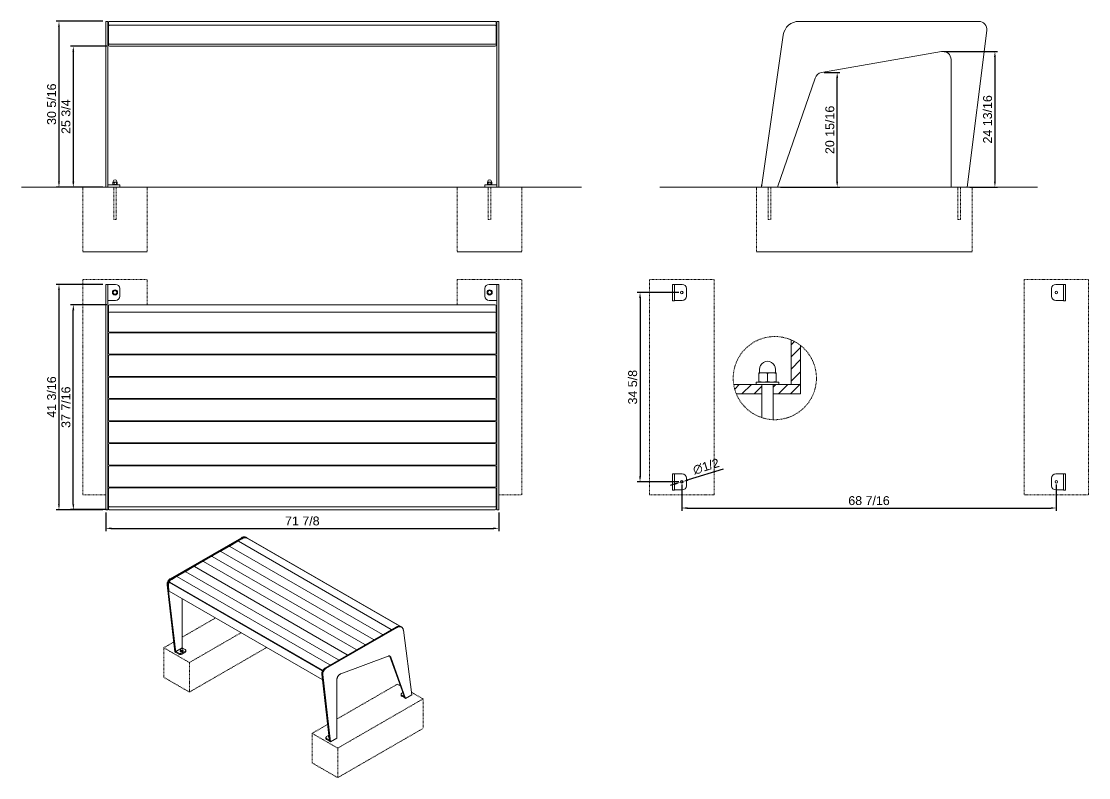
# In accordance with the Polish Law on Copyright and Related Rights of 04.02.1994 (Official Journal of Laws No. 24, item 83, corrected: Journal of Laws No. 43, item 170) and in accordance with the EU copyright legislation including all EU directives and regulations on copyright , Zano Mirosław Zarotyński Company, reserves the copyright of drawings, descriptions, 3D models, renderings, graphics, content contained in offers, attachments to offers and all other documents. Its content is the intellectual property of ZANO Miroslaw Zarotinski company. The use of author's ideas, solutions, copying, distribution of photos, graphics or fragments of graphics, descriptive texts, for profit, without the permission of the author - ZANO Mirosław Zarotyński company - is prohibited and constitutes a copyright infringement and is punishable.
# Model space of a CAD drawing. Header units: inches. Extents: x -12 to 183, y -6 to 132.
import ezdxf

# ---------------------------------------------------------------- set-up
doc = ezdxf.new("R2010")
doc.units = ezdxf.units.IN
doc.linetypes.add('HIDDEN', pattern=[1.905, 1.27, -0.635])
for name, color, linetype, lineweight in [('ZANO_O', 10, 'Continuous', 0), ('ZANO_R', 7, 'Continuous', 0), ('ZANO_R_przerywana', 250, 'HIDDEN', 0), ('ZANO_W', 1, 'Continuous', 0)]:
    doc.layers.add(name, color=color, linetype=linetype, lineweight=lineweight)
doc.styles.get("Standard").update_dxf_attribs({"font": 'arial.ttf'})
doc.dimstyles.new('amerykanie', dxfattribs={"dimtxt": 50, "dimasz": 50, "dimexe": 0.5, "dimexo": 0.5, "dimgap": 1, "dimtad": 1, "dimdec": 0, "dimzin": 0, "dimlunit": 5, "dimtxsty": 'Standard', "dimcen": 0.09, "dimclrd": 1, "dimclre": 1, "dimclrt": 1, "dimazin": 0, "dimtfac": 1, "dimtdec": 0, "dimtmove": 0, "dimatfit": 3, "dimfxl": 1, "dimtzin": 0, "dimarcsym": 1})

# ---------------------------------------------------------------- blocks, each defined once
blk = doc.blocks.new('*D354')
at = {"layer": 'ZANO_W', "color": 1, "lineweight": -2}
for p, q in [((3.95, 127.43), (-2.66, 127.43)), ((-2.16, 126.43), (-2.16, 102.67)), ((3.26, 101.67), (-2.66, 101.67))]:
    blk.add_line(p, q, dxfattribs=at)
at = {"layer": 'ZANO_W', "color": 1}
for points in [[(-1.99, 126.43), (-2.33, 126.43), (-2.16, 127.43)], [(-2.33, 102.67), (-1.99, 102.67), (-2.16, 101.67)]]:
    blk.add_solid(points, dxfattribs=at)
at = {"layer": 'ZANO_W', "color": 1, "insert": (-3.5, 114.55), "char_height": 1.625, "attachment_point": 5, "rotation": 90}
blk.add_mtext('25 3/4', dxfattribs=at)
blk = doc.blocks.new('*D355')
at = {"layer": 'ZANO_W', "color": 1, "lineweight": -2}
for p, q in [((3.26, 131.99), (-5.28, 131.99)), ((-4.78, 130.99), (-4.78, 102.67)), ((3.26, 101.67), (-5.28, 101.67))]:
    blk.add_line(p, q, dxfattribs=at)
at = {"layer": 'ZANO_W', "color": 1}
for points in [[(-4.62, 130.99), (-4.95, 130.99), (-4.78, 131.99)], [(-4.95, 102.67), (-4.62, 102.67), (-4.78, 101.67)]]:
    blk.add_solid(points, dxfattribs=at)
at = {"layer": 'ZANO_W', "color": 1, "insert": (-6.12, 116.83), "char_height": 1.625, "attachment_point": 5, "rotation": 90}
blk.add_mtext('30 5/16', dxfattribs=at)
blk = doc.blocks.new('*D356')
at = {"layer": 'ZANO_W', "color": 1, "lineweight": -2}
for p, q in [((157, 126.47), (166.77, 126.47)), ((166.27, 125.47), (166.27, 102.67)), ((161.71, 101.67), (166.77, 101.67))]:
    blk.add_line(p, q, dxfattribs=at)
at = {"layer": 'ZANO_W', "color": 1}
for points in [[(166.44, 125.47), (166.1, 125.47), (166.27, 126.47)], [(166.1, 102.67), (166.44, 102.67), (166.27, 101.67)]]:
    blk.add_solid(points, dxfattribs=at)
at = {"layer": 'ZANO_W', "color": 1, "insert": (164.93, 114.07), "char_height": 1.625, "attachment_point": 5, "rotation": 90}
blk.add_mtext('24 13/16', dxfattribs=at)
blk = doc.blocks.new('*D357')
at = {"layer": 'ZANO_W', "color": 1, "lineweight": -2}
for p, q in [((3.26, 83.89), (-5.28, 83.89)), ((-4.78, 82.89), (-4.78, 43.68)), ((3.26, 42.68), (-5.28, 42.68))]:
    blk.add_line(p, q, dxfattribs=at)
at = {"layer": 'ZANO_W', "color": 1}
for points in [[(-4.62, 82.89), (-4.95, 82.89), (-4.78, 83.89)], [(-4.95, 43.68), (-4.62, 43.68), (-4.78, 42.68)]]:
    blk.add_solid(points, dxfattribs=at)
at = {"layer": 'ZANO_W', "color": 1, "insert": (-6.12, 63.29), "char_height": 1.625, "attachment_point": 5, "rotation": 90}
blk.add_mtext('41 3/16', dxfattribs=at)
blk = doc.blocks.new('*D358')
at = {"layer": 'ZANO_W', "color": 1, "lineweight": -2}
for p, q in [((3.76, 42.18), (3.76, 38.78)), ((75.61, 42.18), (75.61, 38.78)), ((4.76, 39.28), (74.61, 39.28))]:
    blk.add_line(p, q, dxfattribs=at)
at = {"layer": 'ZANO_W', "color": 1}
for points in [[(4.76, 39.44), (4.76, 39.11), (3.76, 39.28)], [(74.61, 39.11), (74.61, 39.44), (75.61, 39.28)]]:
    blk.add_solid(points, dxfattribs=at)
at = {"layer": 'ZANO_W', "color": 1, "insert": (39.69, 40.62), "char_height": 1.625, "attachment_point": 5}
blk.add_mtext('71 7/8', dxfattribs=at)
blk = doc.blocks.new('*D359')
at = {"layer": 'ZANO_W', "color": 1, "lineweight": -2}
for p, q in [((108.53, 82.42), (100.91, 82.42)), ((101.41, 81.42), (101.41, 48.77)), ((108.53, 47.77), (100.91, 47.77))]:
    blk.add_line(p, q, dxfattribs=at)
at = {"layer": 'ZANO_W', "color": 1}
for points in [[(101.58, 81.42), (101.25, 81.42), (101.41, 82.42)], [(101.25, 48.77), (101.58, 48.77), (101.41, 47.77)]]:
    blk.add_solid(points, dxfattribs=at)
at = {"layer": 'ZANO_W', "color": 1, "insert": (100.07, 65.09), "char_height": 1.625, "attachment_point": 5, "rotation": 90}
blk.add_mtext('34 5/8', dxfattribs=at)
blk = doc.blocks.new('*D360')
at = {"layer": 'ZANO_W', "color": 1, "lineweight": -2}
for p, q in [((109.03, 47.27), (109.03, 42.5)), ((177.49, 47.27), (177.49, 42.5)), ((110.03, 43), (176.49, 43))]:
    blk.add_line(p, q, dxfattribs=at)
at = {"layer": 'ZANO_W', "color": 1}
for points in [[(110.03, 43.16), (110.03, 42.83), (109.03, 43)], [(176.49, 42.83), (176.49, 43.16), (177.49, 43)]]:
    blk.add_solid(points, dxfattribs=at)
at = {"layer": 'ZANO_W', "color": 1, "insert": (143.26, 44.34), "char_height": 1.625, "attachment_point": 5}
blk.add_mtext('68 7/16', dxfattribs=at)
blk = doc.blocks.new('*D361')
at = {"layer": 'ZANO_W', "color": 1, "lineweight": -2}
for p, q in [((116.62, 50.11), (110.21, 48.14)), ((107.85, 47.41), (106.89, 47.11)), ((108.8, 47.7), (109.26, 47.84))]:
    blk.add_line(p, q, dxfattribs=at)
at = {"layer": 'ZANO_W', "color": 1}
for points in [[(107.9, 47.25), (107.8, 47.57), (108.8, 47.7)], [(110.16, 48.29), (110.26, 47.98), (109.26, 47.84)]]:
    blk.add_solid(points, dxfattribs=at)
at = {"layer": 'ZANO_W', "color": 1, "insert": (113.49, 50.58), "char_height": 1.625, "attachment_point": 5, "rotation": 17.1097}
blk.add_mtext('∅1/2', dxfattribs=at)
blk = doc.blocks.new('*D362')
at = {"layer": 'ZANO_W', "color": 1, "lineweight": -2}
for p, q in [((3.95, 80.16), (-2.66, 80.16)), ((-2.16, 43.7), (-2.16, 79.16)), ((3.91, 42.7), (-2.66, 42.7))]:
    blk.add_line(p, q, dxfattribs=at)
at = {"layer": 'ZANO_W', "color": 1}
for points in [[(-1.99, 79.16), (-2.33, 79.16), (-2.16, 80.16)], [(-2.33, 43.7), (-1.99, 43.7), (-2.16, 42.7)]]:
    blk.add_solid(points, dxfattribs=at)
at = {"layer": 'ZANO_W', "color": 1, "insert": (-3.5, 61.43), "char_height": 1.625, "attachment_point": 5, "rotation": 90}
blk.add_mtext('37 7/16', dxfattribs=at)
blk = doc.blocks.new('*D363')
at = {"layer": 'ZANO_O', "color": 1, "lineweight": -2}
for p, q in [((135.06, 122.61), (137.94, 122.61)), ((137.44, 102.67), (137.44, 121.61)), ((127.06, 101.67), (137.94, 101.67))]:
    blk.add_line(p, q, dxfattribs=at)
at = {"layer": 'ZANO_O', "color": 1}
for points in [[(137.61, 121.61), (137.27, 121.61), (137.44, 122.61)], [(137.27, 102.67), (137.61, 102.67), (137.44, 101.67)]]:
    blk.add_solid(points, dxfattribs=at)
at = {"layer": 'ZANO_O', "color": 1, "insert": (136.1, 112.14), "char_height": 1.625, "attachment_point": 5, "rotation": 90}
blk.add_mtext('20 15/16', dxfattribs=at)

msp = doc.modelspace()

# ---------------------------------------------------------------- linework, layer by layer
at = {"layer": 'ZANO_R'}
for p, q in [((3.76433, 131.98569), (4.15803, 131.98569)), ((3.76433, 130.30287), (3.76433, 131.98569)), ((4.15803, 130.30287), (4.15803, 131.98569)), ((4.25645, 131.57191), (4.25645, 131.82821)), ((4.25645, 131.13606), (4.25645, 131.57191)), ((4.25645, 130.18255), (4.25645, 131.13606)), ((4.41394, 131.98569), (74.96511, 131.98569)), ((74.96511, 131.29354), (4.41394, 131.29354)), ((75.12259, 131.82821), (75.12259, 131.57191)), ((75.12259, 131.57191), (75.12259, 131.13606)), ((75.12259, 131.13606), (75.12259, 130.18255)), ((75.22102, 130.30287), (75.22102, 131.98569)), ((75.22102, 131.98569), (75.61472, 131.98569)), ((75.61472, 130.30287), (75.61472, 131.98569)), ((163.32553, 131.98569), (130.50058, 131.98569)), ((3.76433, 101.67073), (3.76433, 130.30287)), ((4.15803, 101.67073), (4.15803, 130.30287)), ((4.25645, 127.99507), (4.25645, 130.18255)), ((75.12259, 130.18255), (75.12259, 127.99507)), ((75.22102, 101.67073), (75.22102, 130.30287)), ((75.61472, 101.67073), (75.61472, 130.30287)), ((127.5775, 129.4505), (123.60916, 101.67073)), ((161.20758, 101.67073), (164.80989, 130.30287)), ((4.25645, 127.63136), (4.25645, 127.99507)), ((4.41394, 127.83759), (74.96511, 127.83759)), ((4.4533, 127.43451), (74.92574, 127.43451)), ((75.12259, 127.99507), (75.12259, 127.63136)), ((134.55998, 122.60544), (156.49897, 126.47388)), ((158.25482, 125.00054), (158.25482, 101.67073)), ((126.56191, 101.67073), (133.40465, 121.61756)), ((-11.65959, 101.67073), (90.73438, 101.67073)), ((-0.44827, 101.67073), (11.36275, 101.67073)), ((11.36275, 101.67073), (-0.44827, 101.67073)), ((4.15803, 102.06443), (5.53598, 102.06443)), ((4.9848, 102.16286), (4.9848, 102.06443)), ((5.92968, 102.16286), (4.9848, 102.16286)), ((5.05165, 102.52491), (5.05165, 102.1945)), ((5.10291, 102.55656), (5.07386, 102.53978)), ((5.07386, 102.17963), (5.10291, 102.16286)), ((5.17633, 102.55656), (5.10291, 102.55656)), ((5.1226, 102.69435), (5.1226, 102.5664)), ((5.17633, 102.55656), (5.50381, 102.55656)), ((5.22149, 101.67073), (5.693, 101.67073)), ((5.22149, 101.67073), (5.693, 101.67073)), ((5.30101, 102.52491), (5.30101, 102.1945)), ((5.50381, 102.55656), (5.78472, 102.55656)), ((5.53598, 102.06443), (6.32338, 102.06443)), ((5.70661, 102.52491), (5.70661, 102.1945)), ((5.78472, 102.55656), (5.81157, 102.55656)), ((5.79189, 102.5664), (5.79189, 102.69435)), ((5.84062, 102.53978), (5.81157, 102.55656)), ((5.81157, 102.16286), (5.84062, 102.17963)), ((5.86284, 102.52491), (5.86284, 102.1945)), ((5.92968, 102.06443), (5.92968, 102.16286)), ((6.32338, 102.06443), (6.32338, 101.67073)), ((68.0163, 101.67073), (79.82732, 101.67073)), ((79.82732, 101.67073), (68.0163, 101.67073)), ((73.05567, 102.06443), (73.05567, 101.67073)), ((73.05567, 102.06443), (73.84307, 102.06443)), ((73.44937, 102.16286), (73.44937, 102.06443)), ((74.39425, 102.16286), (73.44937, 102.16286)), ((73.51621, 102.52491), (73.51621, 102.1945)), ((73.56748, 102.55656), (73.53842, 102.53978)), ((73.53842, 102.17963), (73.56748, 102.16286)), ((73.64089, 102.55656), (73.56748, 102.55656)), ((73.58716, 102.69435), (73.58716, 102.5664)), ((73.64089, 102.55656), (73.96837, 102.55656)), ((73.68605, 101.67073), (74.15756, 101.67073)), ((73.68605, 101.67073), (74.15756, 101.67073)), ((73.76557, 102.52491), (73.76557, 102.1945)), ((73.84307, 102.06443), (75.22102, 102.06443)), ((73.96837, 102.55656), (74.24929, 102.55656)), ((74.17117, 102.52491), (74.17117, 102.1945)), ((74.24929, 102.55656), (74.27614, 102.55656)), ((74.25645, 102.5664), (74.25645, 102.69435)), ((74.30519, 102.53978), (74.27614, 102.55656)), ((74.27614, 102.16286), (74.30519, 102.17963)), ((74.32741, 102.52491), (74.32741, 102.1945)), ((74.39425, 102.06443), (74.39425, 102.16286)), ((105.04546, 101.67073), (174.04722, 101.67073)), ((122.72333, 101.67073), (162.09341, 101.67073)), ((162.09341, 101.67073), (122.72333, 101.67073)), ((123.60916, 102.06443), (123.60916, 101.67073)), ((123.60916, 102.06443), (123.6654, 102.06443)), ((125.32175, 101.67073), (124.85118, 101.67073)), ((159.96742, 101.67073), (159.49684, 101.67073)), ((3.76433, 83.8939), (4.15803, 83.8939)), ((3.76433, 79.92555), (3.76433, 83.8939)), ((4.15803, 83.8939), (4.15803, 83.83766)), ((5.53598, 83.8939), (4.15803, 83.8939)), ((75.22102, 83.8939), (73.84307, 83.8939)), ((75.22102, 83.83766), (75.22102, 83.8939)), ((75.22102, 83.8939), (75.61472, 83.8939)), ((75.61472, 79.92555), (75.61472, 83.8939)), ((107.33731, 83.8939), (107.73101, 83.8939)), ((107.33731, 83.86578), (107.33731, 83.8939)), ((107.73101, 80.94114), (107.73101, 83.8939)), ((107.73101, 83.8939), (109.10896, 83.8939)), ((177.41605, 83.8939), (178.794, 83.8939)), ((178.794, 83.8939), (178.794, 80.94114)), ((178.794, 83.8939), (179.1877, 83.8939)), ((179.1877, 83.86578), (179.1877, 83.8939)), ((4.15803, 79.92555), (4.15803, 83.83766)), ((6.32338, 81.72854), (6.32338, 83.1065)), ((73.05567, 83.1065), (73.05567, 81.72854)), ((75.22102, 79.92555), (75.22102, 83.83766)), ((107.33731, 83.86578), (107.33731, 80.87361)), ((107.33731, 83.86578), (107.73101, 83.86578)), ((107.73101, 83.86578), (107.73101, 80.87361)), ((109.89636, 83.1065), (109.89636, 81.72854)), ((176.62864, 81.72854), (176.62864, 83.1065)), ((178.794, 83.86578), (178.794, 80.87361)), ((178.794, 83.86578), (179.1877, 83.86578)), ((179.1877, 83.86578), (179.1877, 80.87361)), ((4.15803, 80.94114), (5.53598, 80.94114)), ((74.92574, 80.16115), (4.4533, 80.16115)), ((73.84307, 80.94114), (75.22102, 80.94114)), ((107.73101, 80.87361), (107.33731, 80.87361)), ((109.10896, 80.94114), (107.73101, 80.94114)), ((178.794, 80.94114), (177.41605, 80.94114)), ((179.1877, 80.87361), (178.794, 80.87361)), ((3.76433, 77.00247), (3.76433, 79.92555)), ((4.15803, 77.00247), (4.15803, 79.92555)), ((4.25645, 79.75273), (4.25645, 79.9643)), ((4.25645, 78.99908), (4.25645, 79.75273)), ((4.25645, 78.60065), (4.25645, 78.99908)), ((4.25645, 76.84652), (4.25645, 78.60065)), ((74.92574, 78.7975), (4.4533, 78.7975)), ((75.12259, 79.9643), (75.12259, 79.75273)), ((75.12259, 79.75273), (75.12259, 78.99908)), ((75.12259, 78.99908), (75.12259, 78.60065)), ((75.12259, 78.60065), (75.12259, 76.84652)), ((75.22102, 77.00247), (75.22102, 79.92555)), ((75.61472, 77.00247), (75.61472, 79.92555)), ((3.76433, 44.17752), (3.76433, 77.00247)), ((4.15803, 44.17752), (4.15803, 77.00247)), ((4.25645, 75.35046), (4.25645, 76.84652)), ((75.12259, 76.84652), (75.12259, 75.35046)), ((75.22102, 44.17752), (75.22102, 77.00247)), ((75.61472, 44.17752), (75.61472, 77.00247)), ((4.25645, 71.29923), (4.25645, 74.84254)), ((74.92574, 75.15361), (4.4533, 75.15361)), ((4.4533, 75.03939), (74.92574, 75.03939)), ((11.36275, 75.03939), (11.36275, 75.15361)), ((68.0163, 75.15361), (68.0163, 75.03939)), ((75.12259, 74.84254), (75.12259, 71.29923)), ((129.0333, 73.74145), (129.0333, 65.58102)), ((129.0333, 72.8509), (129.63487, 73.45247)), ((129.0333, 70.63075), (130.76387, 72.36133)), ((130.76387, 72.71182), (130.76387, 65.58102)), ((4.25645, 67.24801), (4.25645, 70.79132)), ((74.92574, 71.10238), (4.4533, 71.10238)), ((4.4533, 70.98817), (74.92574, 70.98817)), ((11.36275, 70.98817), (11.36275, 71.10238)), ((68.0163, 71.10238), (68.0163, 70.98817)), ((75.12259, 70.79132), (75.12259, 67.24801)), ((123.23586, 68.34994), (123.23586, 67.78751)), ((126.17784, 67.78751), (126.17784, 68.34994)), ((129.0333, 68.4106), (130.76387, 70.14118)), ((4.25645, 63.19678), (4.25645, 66.74009)), ((74.92574, 67.05116), (4.4533, 67.05116)), ((4.4533, 66.93694), (74.92574, 66.93694)), ((11.36275, 66.93694), (11.36275, 67.05116)), ((68.0163, 67.05116), (68.0163, 66.93694)), ((75.12259, 66.74009), (75.12259, 63.19678)), ((123.14933, 67.60513), (123.14933, 67.74424)), ((123.92809, 67.74424), (123.14933, 67.74424)), ((123.14933, 67.60513), (123.53086, 67.70606)), ((123.14933, 67.60513), (123.14933, 66.15278)), ((123.53086, 67.70606), (123.92809, 67.74424)), ((125.48561, 67.74424), (123.92809, 67.74424)), ((124.70685, 67.60513), (125.08838, 67.70606)), ((124.70685, 67.60513), (124.70685, 66.15278)), ((125.08838, 67.70606), (125.48561, 67.74424)), ((126.26437, 67.74424), (125.48561, 67.74424)), ((126.26437, 67.60513), (126.26437, 67.74424)), ((126.26437, 67.60513), (126.26437, 66.15278)), ((129.0333, 66.19045), (130.76387, 67.92103)), ((118.52758, 65.5849), (123.6685, 65.58102)), ((118.70672, 64.74448), (119.54696, 65.58471)), ((120.03284, 63.85044), (121.76512, 65.58272)), ((122.25299, 63.85044), (123.6685, 65.26596)), ((122.63015, 66.01367), (122.63015, 65.58102)), ((126.78354, 66.01367), (122.63015, 66.01367)), ((126.78354, 65.58102), (122.63015, 65.58102)), ((123.14933, 66.01367), (123.14933, 66.15278)), ((123.6685, 63.85044), (123.6685, 65.58102)), ((123.6685, 65.58102), (123.6685, 59.5225)), ((124.32532, 66.05185), (123.92809, 66.01367)), ((124.70685, 66.15278), (124.32532, 66.05185)), ((125.88283, 66.05185), (125.48561, 66.01367)), ((125.7452, 63.85044), (125.7452, 65.58102)), ((125.7452, 65.58102), (130.76387, 65.58102)), ((125.7452, 65.58102), (125.7452, 59.14792)), ((125.7452, 65.1225), (126.20371, 65.58102)), ((126.26437, 66.15278), (125.88283, 66.05185)), ((126.26437, 66.01367), (126.26437, 66.15278)), ((126.69328, 63.85044), (128.42386, 65.58102)), ((126.78354, 65.58102), (126.78354, 66.01367)), ((128.91343, 63.85044), (130.64401, 65.58102)), ((130.76387, 65.58102), (129.0333, 65.58102)), ((130.64401, 65.58102), (130.76387, 65.70088)), ((4.25645, 59.14556), (4.25645, 62.68887)), ((74.92574, 62.99993), (4.4533, 62.99993)), ((4.4533, 62.88572), (74.92574, 62.88572)), ((11.36275, 62.88572), (11.36275, 62.99993)), ((68.0163, 62.99993), (68.0163, 62.88572)), ((75.12259, 62.68887), (75.12259, 59.14556)), ((123.6685, 63.85044), (118.9778, 63.85044)), ((130.76387, 63.85044), (125.7452, 63.85044)), ((4.25645, 55.09433), (4.25645, 58.63764)), ((74.92574, 58.94871), (4.4533, 58.94871)), ((4.4533, 58.83449), (74.92574, 58.83449)), ((11.36275, 58.83449), (11.36275, 58.94871)), ((68.0163, 58.94871), (68.0163, 58.83449)), ((75.12259, 58.63764), (75.12259, 55.09433)), ((74.92574, 54.89748), (4.4533, 54.89748)), ((4.4533, 54.78327), (74.92574, 54.78327)), ((11.36275, 54.78327), (11.36275, 54.89748)), ((68.0163, 54.89748), (68.0163, 54.78327)), ((4.25645, 51.04311), (4.25645, 54.58641)), ((75.12259, 54.58641), (75.12259, 51.04311)), ((74.92574, 50.84626), (4.4533, 50.84626)), ((4.4533, 50.73204), (74.92574, 50.73204)), ((11.36275, 50.73204), (11.36275, 50.84626)), ((68.0163, 50.84626), (68.0163, 50.73204)), ((4.25645, 49.24823), (4.15803, 49.24823)), ((4.25645, 46.99188), (4.25645, 50.53519)), ((75.12259, 50.53519), (75.12259, 46.99188)), ((75.22102, 49.24823), (75.12259, 49.24823)), ((107.33731, 49.24823), (107.33731, 46.27071)), ((107.33731, 49.24823), (107.73101, 49.24823)), ((107.73101, 46.29547), (107.73101, 49.24823)), ((107.73101, 49.24823), (109.10896, 49.24823)), ((107.73101, 49.24823), (107.73101, 46.27071)), ((177.41605, 49.24823), (178.794, 49.24823)), ((178.794, 49.24823), (178.794, 46.29547)), ((178.794, 49.24823), (178.794, 46.27071)), ((178.794, 49.24823), (179.1877, 49.24823)), ((179.1877, 49.24823), (179.1877, 46.27071)), ((109.89636, 48.46083), (109.89636, 47.08288)), ((176.62864, 47.08288), (176.62864, 48.46083)), ((4.15803, 46.29547), (4.25645, 46.29547)), ((4.15803, 45.40965), (4.25645, 45.40965)), ((4.25645, 44.31861), (4.25645, 46.52334)), ((4.41394, 46.68082), (74.96511, 46.68082)), ((74.92574, 46.79503), (4.4533, 46.79503)), ((11.36275, 46.68082), (11.36275, 46.79503)), ((68.0163, 46.79503), (68.0163, 46.68082)), ((75.12259, 46.52334), (75.12259, 44.31861)), ((75.12259, 46.29547), (75.22102, 46.29547)), ((75.12259, 45.40965), (75.22102, 45.40965)), ((107.73101, 46.27071), (107.33731, 46.27071)), ((109.10896, 46.29547), (107.73101, 46.29547)), ((178.794, 46.29547), (177.41605, 46.29547)), ((179.1877, 46.27071), (178.794, 46.27071)), ((3.76433, 42.68146), (3.76433, 44.17752)), ((4.15803, 42.68146), (4.15803, 44.17752)), ((4.25645, 43.38983), (4.25645, 44.31861)), ((4.25645, 43.00538), (4.25645, 43.38983)), ((4.25645, 42.85286), (4.25645, 43.00538)), ((4.41394, 43.23235), (74.96511, 43.23235)), ((75.12259, 44.31861), (75.12259, 43.38983)), ((75.12259, 43.38983), (75.12259, 43.00538)), ((75.12259, 43.00538), (75.12259, 42.85286)), ((75.22102, 42.68146), (75.22102, 44.17752)), ((75.61472, 42.68146), (75.61472, 44.17752)), ((3.76433, 42.68146), (4.15803, 42.68146)), ((4.41394, 42.69538), (74.96511, 42.69538)), ((75.22102, 42.68146), (75.61472, 42.68146)), ((15.55534, 30.05868), (28.55177, 37.56136)), ((15.71122, 29.9687), (28.70765, 37.47137)), ((28.70771, 37.3737), (28.11537, 37.03175)), ((29.53425, 37.55323), (29.37838, 37.64322)), ((57.41469, 21.43349), (29.51244, 37.54112)), ((57.57244, 21.36657), (29.67019, 37.4742)), ((26.31026, 35.98968), (24.90735, 35.1798)), ((54.32273, 19.88205), (26.42047, 35.98968)), ((26.45624, 36.01032), (26.45624, 35.96903)), ((27.91427, 36.91565), (26.51136, 36.10577)), ((55.92674, 20.80802), (28.02448, 36.91565)), ((28.06025, 36.93629), (28.06025, 36.895)), ((21.49824, 33.21176), (20.09533, 32.40188)), ((49.51071, 17.10413), (21.60845, 33.21176)), ((21.64422, 33.23239), (21.64422, 33.19111)), ((23.10224, 34.13773), (21.69934, 33.32785)), ((51.11472, 18.0301), (23.21246, 34.13773)), ((23.24823, 34.15837), (23.24823, 34.11708)), ((24.70625, 35.06371), (23.30334, 34.25383)), ((52.71872, 18.95608), (24.81647, 35.06371)), ((24.85224, 35.08434), (24.85224, 35.04306)), ((18.29022, 31.35981), (16.88731, 30.54993)), ((46.30269, 15.25218), (18.40044, 31.35981)), ((18.43621, 31.38045), (18.43621, 31.33916)), ((19.89423, 32.28579), (18.49132, 31.4759)), ((47.9067, 16.17815), (20.00444, 32.28579)), ((20.04021, 32.30642), (20.04021, 32.26513)), ((15.7924, 29.17742), (15.38013, 29.33613)), ((15.45658, 29.46461), (43.39001, 13.33899)), ((16.69724, 30.45074), (15.82432, 29.94682)), ((44.71884, 14.32512), (16.78541, 30.45074)), ((16.8322, 30.45447), (16.8322, 30.42373)), ((16.3939, 16.68256), (14.96764, 28.95001)), ((16.54978, 16.59257), (15.12352, 28.86002)), ((15.20609, 28.77607), (15.31505, 27.83885)), ((15.35855, 27.77267), (43.29199, 11.64704)), ((43.40358, 13.23906), (15.8048, 29.1715)), ((17.71887, 26.41008), (17.71887, 17.44748)), ((25.32812, 23.76589), (25.24836, 23.71985)), ((29.92472, 21.02024), (30.00448, 21.06629)), ((43.8473, 13.72609), (56.84372, 21.22876)), ((44.00317, 13.6361), (56.9996, 21.13878)), ((57.60771, 21.33879), (57.58459, 21.35844)), ((57.82621, 21.22063), (57.67033, 21.31062)), ((58.15694, 20.64779), (59.72814, 8.85371)), ((34.60183, 18.3202), (34.63949, 18.34194)), ((34.63949, 18.39056), (34.63949, 18.34194)), ((16.3939, 16.68256), (16.54978, 16.59257)), ((17.71887, 17.44748), (16.54978, 16.77258)), ((16.54978, 16.77258), (17.09536, 16.45762)), ((16.54978, 16.77258), (16.54978, 16.59257)), ((16.54978, 16.59257), (17.09536, 16.27762)), ((17.38419, 16.85807), (17.38419, 16.81307)), ((17.43715, 16.97288), (17.43715, 16.82182)), ((17.46135, 17.10107), (17.46135, 17.04257)), ((17.61903, 16.89247), (17.61903, 16.7414)), ((18.26445, 17.13252), (17.71887, 17.44748)), ((17.71887, 16.45762), (18.26445, 16.77258)), ((17.71887, 16.27762), (18.26445, 16.59257)), ((17.83061, 16.94319), (17.83061, 16.79212)), ((17.83611, 17.04257), (17.83611, 17.10107)), ((17.8603, 17.07433), (17.83611, 17.09073)), ((17.8603, 17.07433), (17.8603, 16.92326)), ((17.91326, 16.81307), (17.91326, 16.85807)), ((18.39358, 16.77255), (18.39358, 16.95255)), ((55.39236, 15.92222), (46.70602, 12.67638)), ((58.40317, 8.2688), (55.69391, 15.82461)), ((58.55905, 8.17881), (55.84979, 15.73462)), ((44.68586, 0.34996), (43.25959, 12.61741)), ((43.39156, 13.33816), (43.39001, 13.33899)), ((43.39463, 13.3365), (43.44472, 13.31143)), ((44.84174, 0.25998), (43.41547, 12.52743)), ((46.01083, 11.60143), (46.01083, 0.93488)), ((57.72846, 8.94373), (57.72846, 8.76373)), ((58.05564, 9.23803), (57.85759, 9.1237)), ((57.85759, 8.76376), (58.32178, 8.49579)), ((57.85759, 8.58375), (58.40317, 8.2688)), ((58.40317, 8.2688), (58.55905, 8.17881)), ((59.72814, 8.85371), (58.55905, 8.17881)), ((44.01115, 1.02489), (44.01115, 0.84489)), ((44.5584, 1.44624), (44.14028, 1.20487)), ((44.14028, 0.84492), (44.66342, 0.54292)), ((44.14028, 0.66492), (44.68586, 0.34996)), ((44.49147, 1.20937), (44.49147, 1.16437)), ((44.54443, 1.32419), (44.54443, 1.17312)), ((44.54443, 1.32419), (44.57328, 1.31823)), ((44.56204, 1.41496), (44.55928, 1.40422)), ((44.56217, 1.41381), (44.55928, 1.40422)), ((44.68586, 0.34996), (44.84174, 0.25998)), ((46.01083, 0.93488), (44.84174, 0.25998))]:
    msp.add_line(p, q, dxfattribs=at)
at = {"layer": 'ZANO_R', "flags": 128}
for points in [[(5.05165, 102.52491), (5.11273, 102.54787), (5.17633, 102.55656)], [(5.07441, 102.53889), (5.06997, 102.53747), (5.05165, 102.52491)], [(5.05165, 102.1945), (5.06997, 102.18194), (5.07441, 102.18052)], [(5.30101, 102.1945), (5.23993, 102.17154), (5.17633, 102.16286)], [(5.30101, 102.52491), (5.40037, 102.54787), (5.50381, 102.55656)], [(5.70661, 102.1945), (5.60725, 102.17154), (5.50381, 102.16286)], [(5.78472, 102.55656), (5.72493, 102.53747), (5.70661, 102.52491)], [(5.70661, 102.1945), (5.72493, 102.18194), (5.78472, 102.16286)], [(5.86284, 102.52491), (5.80483, 102.55431), (5.78472, 102.55656)], [(5.78472, 102.16286), (5.80483, 102.1651), (5.86284, 102.1945)], [(73.51621, 102.52491), (73.57729, 102.54787), (73.64089, 102.55656)], [(73.53898, 102.53889), (73.53453, 102.53747), (73.51621, 102.52491)], [(73.51621, 102.1945), (73.53453, 102.18194), (73.53898, 102.18052)], [(73.76557, 102.1945), (73.70449, 102.17154), (73.64089, 102.16286)], [(73.76557, 102.52491), (73.86493, 102.54787), (73.96837, 102.55656)], [(74.17117, 102.1945), (74.07182, 102.17154), (73.96837, 102.16286)], [(74.24929, 102.55656), (74.18949, 102.53747), (74.17117, 102.52491)], [(74.17117, 102.1945), (74.18949, 102.18194), (74.24929, 102.16286)], [(74.32741, 102.52491), (74.2694, 102.55431), (74.24929, 102.55656)], [(74.24929, 102.16286), (74.2694, 102.1651), (74.32741, 102.1945)], [(5.12976, 82.55282), (5.06997, 82.40809), (5.05165, 82.36375)], [(5.05165, 82.36375), (5.11273, 82.28429), (5.17633, 82.20156)], [(5.20788, 82.74189), (5.14987, 82.60149), (5.12976, 82.55282)], [(5.17633, 82.20156), (5.18519, 82.19003), (5.24319, 82.11458), (5.30101, 82.03938)], [(5.41068, 82.76878), (5.39625, 82.76686), (5.30192, 82.75436), (5.20788, 82.74189)], [(5.30101, 82.03938), (5.40037, 82.05255), (5.50381, 82.06626)], [(5.61347, 82.79566), (5.51412, 82.78249), (5.41068, 82.76878)], [(5.50381, 82.06626), (5.51823, 82.06817), (5.61257, 82.08068), (5.70661, 82.09315)], [(5.73815, 82.63348), (5.72929, 82.64501), (5.67129, 82.72046), (5.61347, 82.79566)], [(5.78472, 82.28222), (5.72493, 82.13749), (5.70661, 82.09315)], [(5.86284, 82.47129), (5.80175, 82.55075), (5.73815, 82.63348)], [(5.86284, 82.47129), (5.80483, 82.33089), (5.78472, 82.28222)], [(73.59433, 82.55282), (73.53453, 82.40809), (73.51621, 82.36375)], [(73.51621, 82.36375), (73.57729, 82.28429), (73.64089, 82.20156)], [(73.67244, 82.74189), (73.61443, 82.60149), (73.59433, 82.55282)], [(73.64089, 82.20156), (73.64976, 82.19003), (73.70776, 82.11458), (73.76557, 82.03938)], [(73.87524, 82.76878), (73.86082, 82.76686), (73.76648, 82.75436), (73.67244, 82.74189)], [(73.76557, 82.03938), (73.86493, 82.05255), (73.96837, 82.06626)], [(74.07804, 82.79566), (73.97868, 82.78249), (73.87524, 82.76878)], [(73.96837, 82.06626), (73.9828, 82.06817), (74.07713, 82.08068), (74.17117, 82.09315)], [(74.20272, 82.63348), (74.19386, 82.64501), (74.13586, 82.72046), (74.07804, 82.79566)], [(74.24929, 82.28222), (74.18949, 82.13749), (74.17117, 82.09315)], [(74.32741, 82.47129), (74.26632, 82.55075), (74.20272, 82.63348)], [(74.32741, 82.47129), (74.2694, 82.33089), (74.24929, 82.28222)], [(6.213, 46.68082), (6.25223, 46.75578), (6.26889, 46.79503)], [(73.11016, 46.79503), (73.12682, 46.75578), (73.16605, 46.68082)], [(28.55177, 37.56136), (28.63523, 37.60609), (28.71826, 37.64371), (28.80044, 37.67402), (28.88135, 37.69687), (28.96058, 37.71213), (29.03772, 37.71974), (29.11238, 37.71965), (29.18419, 37.71187), (29.25276, 37.69643), (29.31776, 37.67341), (29.37838, 37.64322)], [(28.70765, 37.47137), (28.79111, 37.51611), (28.87413, 37.55372), (28.95631, 37.58403), (29.03723, 37.60688), (29.11645, 37.62215), (29.1936, 37.62975), (29.26826, 37.62967), (29.34007, 37.62188), (29.40864, 37.60644), (29.47364, 37.58343), (29.53473, 37.55295), (29.59161, 37.51517), (29.62413, 37.48859)], [(29.47447, 37.55455), (29.43315, 37.55998), (29.35778, 37.5646), (29.28038, 37.56275), (29.20101, 37.55441), (29.11996, 37.53955), (29.03755, 37.5182), (28.95414, 37.49044), (28.87007, 37.45637), (28.78568, 37.41616), (28.70771, 37.3737)], [(14.96764, 28.95001), (14.96319, 29.01546), (14.96464, 29.08449), (14.97196, 29.1564), (14.98508, 29.23048), (15.00387, 29.30599), (15.02815, 29.38219), (15.05767, 29.45831), (15.09214, 29.5336), (15.13121, 29.60731), (15.1745, 29.67871), (15.22158, 29.74708), (15.27198, 29.81175), (15.32519, 29.87208), (15.3807, 29.92746), (15.43794, 29.97734), (15.49635, 30.02122), (15.55534, 30.05868)], [(15.12352, 28.86002), (15.11907, 28.92548), (15.12052, 28.9945), (15.12784, 29.06641), (15.14096, 29.14049), (15.15975, 29.21601), (15.18403, 29.2922), (15.21355, 29.36833), (15.24802, 29.44362), (15.28709, 29.51733), (15.33038, 29.58872), (15.37746, 29.6571), (15.42786, 29.72177), (15.48107, 29.78209), (15.53658, 29.83747), (15.59382, 29.88735), (15.65223, 29.93124), (15.71122, 29.9687)], [(17.74369, 28.14429), (17.72998, 28.07226), (17.72831, 28.06108)], [(56.84372, 21.22876), (56.92718, 21.2735), (57.01021, 21.31112), (57.09239, 21.34142), (57.1733, 21.36427), (57.25253, 21.37954), (57.32967, 21.38714), (57.40434, 21.38706), (57.47614, 21.37927), (57.54472, 21.36383), (57.60972, 21.34082), (57.67033, 21.31062)], [(56.9996, 21.13878), (57.08306, 21.18351), (57.16609, 21.22113), (57.24827, 21.25144), (57.32918, 21.27428), (57.40841, 21.28955), (57.48555, 21.29716), (57.56021, 21.29707), (57.63202, 21.28929), (57.7006, 21.27385), (57.7656, 21.25083), (57.82669, 21.22035), (57.88356, 21.18257), (57.93592, 21.13768), (57.98351, 21.08591), (58.02607, 21.02751), (58.0634, 20.9628), (58.0953, 20.89209), (58.12161, 20.81576), (58.14219, 20.73419), (58.15694, 20.64779)], [(17.91326, 16.81307), (17.91317, 16.80919), (17.90799, 16.78273), (17.89493, 16.75721), (17.87438, 16.73338), (17.84698, 16.71196), (17.81355, 16.69363), (17.77512, 16.67892), (17.73285, 16.66829), (17.68802, 16.66205), (17.642, 16.66041), (17.59618, 16.6634), (17.55195, 16.67094), (17.51067, 16.6828), (17.47359, 16.69862), (17.44182, 16.71792), (17.41634, 16.7401), (17.39792, 16.76451), (17.38713, 16.79039), (17.38419, 16.81307)], [(17.8603, 16.94974), (17.88111, 16.93104), (17.89953, 16.90663), (17.91033, 16.88076), (17.91317, 16.85419), (17.90799, 16.82774), (17.89493, 16.80221), (17.87438, 16.77838), (17.84698, 16.75696), (17.81355, 16.73863), (17.77512, 16.72392), (17.73285, 16.71329), (17.68802, 16.70705), (17.642, 16.70541), (17.59618, 16.7084), (17.55195, 16.71594), (17.51067, 16.7278), (17.47359, 16.74362), (17.44182, 16.76292), (17.41634, 16.7851), (17.39792, 16.80951), (17.38713, 16.83539), (17.38428, 16.86196), (17.38946, 16.88841), (17.40253, 16.91394), (17.42307, 16.93777), (17.43715, 16.94974)], [(17.43715, 16.97288), (17.4817, 16.96368), (17.52809, 16.94714)], [(17.452, 17.05292), (17.45033, 17.03797), (17.45205, 17.02302), (17.45713, 17.00833), (17.4655, 16.99415), (17.477, 16.98072), (17.49143, 16.96827), (17.50856, 16.95701), (17.52809, 16.94714)], [(17.46135, 17.08767), (17.45957, 17.0824), (17.452, 17.05292)], [(17.46135, 17.07572), (17.45704, 17.06762), (17.452, 17.05292)], [(17.7227, 16.93524), (17.68533, 16.92874), (17.64646, 16.92673), (17.60768, 16.92927), (17.57058, 16.93627), (17.53668, 16.94743), (17.50737, 16.96231), (17.48384, 16.98029), (17.46707, 17.00063), (17.45773, 17.02251), (17.45621, 17.04502), (17.46135, 17.0645)], [(17.46135, 17.04257), (17.46194, 17.03399), (17.46911, 17.01176), (17.48414, 16.99087), (17.50635, 16.97225), (17.53479, 16.9567), (17.56821, 16.9449), (17.60515, 16.93737), (17.64399, 16.93444), (17.68304, 16.93623), (17.72059, 16.94267)], [(17.61903, 16.7414), (17.57448, 16.75061), (17.52809, 16.76714)], [(17.72482, 16.9323), (17.64384, 16.90416), (17.61903, 16.89247)], [(17.61903, 16.7414), (17.64384, 16.74161), (17.72482, 16.7523)], [(17.72059, 16.94267), (17.755, 16.95348), (17.78476, 16.96818), (17.80858, 16.98614), (17.82541, 17.00656), (17.83452, 17.02855), (17.83611, 17.04257)], [(17.72482, 16.9323), (17.74808, 16.93894), (17.76965, 16.94727), (17.78914, 16.95716), (17.80624, 16.96843), (17.82064, 16.9809), (17.83209, 16.99434), (17.84041, 17.00853), (17.84545, 17.02323)], [(17.83061, 16.94319), (17.75205, 16.9378), (17.72482, 16.9323)], [(17.72482, 16.7523), (17.75205, 16.75985), (17.83061, 16.79212)], [(17.83061, 16.94319), (17.83788, 16.98581), (17.84545, 17.02323)], [(17.8603, 16.92326), (17.85303, 16.88064), (17.84545, 16.84322)], [(18.26445, 16.77258), (18.30564, 16.80002), (18.33965, 16.83057), (18.36578, 16.8636), (18.38351, 16.89845), (18.39246, 16.93439), (18.39246, 16.97071), (18.3835, 17.00665), (18.36578, 17.0415), (18.33965, 17.07453), (18.30564, 17.10508), (18.26445, 17.13252)], [(18.26445, 16.59257), (18.30564, 16.62002), (18.33965, 16.65057), (18.36578, 16.6836), (18.38351, 16.71844), (18.39246, 16.75439), (18.39358, 16.77255)], [(55.84979, 15.73462), (55.82857, 15.78392), (55.80229, 15.82764), (55.7712, 15.86537), (55.73559, 15.89676), (55.6958, 15.92151), (55.6522, 15.93939), (55.60519, 15.95024), (55.55523, 15.95394), (55.50277, 15.95048), (55.44831, 15.93987), (55.39236, 15.92222)], [(43.25959, 12.61741), (43.25515, 12.68287), (43.25659, 12.75189), (43.26391, 12.8238), (43.27704, 12.89788), (43.29583, 12.9734), (43.3201, 13.04959), (43.34962, 13.12572), (43.38409, 13.20101), (43.42316, 13.27472), (43.46646, 13.34611), (43.51353, 13.41449), (43.56393, 13.47916), (43.61715, 13.53948), (43.67265, 13.59486), (43.72989, 13.64474), (43.7883, 13.68863), (43.8473, 13.72609)], [(43.41547, 12.52743), (43.41103, 12.59288), (43.41247, 12.66191), (43.41979, 12.73382), (43.43291, 12.8079), (43.45171, 12.88341), (43.47598, 12.95961), (43.5055, 13.03573), (43.53997, 13.11102), (43.57904, 13.18473), (43.62233, 13.25613), (43.66941, 13.3245), (43.71981, 13.38917), (43.77302, 13.4495), (43.82853, 13.50487), (43.88577, 13.55475), (43.94418, 13.59864), (44.00317, 13.6361)], [(46.70602, 12.67638), (46.64907, 12.65184), (46.59168, 12.62063), (46.5344, 12.58307), (46.47776, 12.5395), (46.42231, 12.49032), (46.36855, 12.43601), (46.317, 12.37707), (46.26813, 12.31406), (46.22242, 12.24756), (46.18028, 12.17821), (46.14211, 12.10665), (46.10827, 12.03356), (46.07909, 11.95962), (46.05482, 11.88553), (46.03571, 11.81198), (46.02193, 11.73966), (46.01361, 11.66926), (46.01083, 11.60143)], [(57.72846, 8.76373), (57.72958, 8.74557), (57.73854, 8.70962), (57.75626, 8.67478), (57.78239, 8.64175), (57.8164, 8.6112), (57.85759, 8.58375)], [(57.85759, 9.1237), (57.8164, 9.09626), (57.78239, 9.06571), (57.75626, 9.03267), (57.73854, 8.99783), (57.72958, 8.96189), (57.72958, 8.92557), (57.73854, 8.88963), (57.75626, 8.85478), (57.78239, 8.82175), (57.8164, 8.7912), (57.85759, 8.76376)], [(44.01115, 0.84489), (44.01227, 0.82673), (44.02123, 0.79079), (44.03895, 0.75594), (44.06508, 0.72291), (44.09909, 0.69236), (44.14028, 0.66492)], [(44.14028, 1.20487), (44.09909, 1.17742), (44.06508, 1.14687), (44.03895, 1.11384), (44.02123, 1.079), (44.01227, 1.04305), (44.01227, 1.00674), (44.02123, 0.97079), (44.03895, 0.93595), (44.06508, 0.90291), (44.09909, 0.87237), (44.14028, 0.84492)], [(44.60579, 1.03867), (44.58086, 1.04992), (44.5491, 1.06922), (44.52362, 1.09141), (44.5052, 1.11581), (44.4944, 1.14169), (44.49147, 1.16437)], [(44.60029, 1.08592), (44.58086, 1.09492), (44.5491, 1.11422), (44.52362, 1.13641), (44.5052, 1.16081), (44.4944, 1.18669), (44.49155, 1.21326), (44.49674, 1.23971), (44.50981, 1.26524), (44.53035, 1.28907), (44.54443, 1.30104)], [(44.59396, 1.14038), (44.5866, 1.14439), (44.54443, 1.17312)]]:
    msp.add_lwpolyline(points, dxfattribs=at)
at = {"layer": 'ZANO_R'}
msp.add_lwpolyline([(130.76387, 65.58102), (130.76387, 63.85044)], dxfattribs=at)
for centre, radius in [((5.45724, 82.41752), 0.47244), ((5.45724, 82.41752), 0.33465), ((73.92181, 82.41752), 0.47244), ((73.92181, 82.41752), 0.33465), ((109.03022, 82.41752), 0.23622), ((177.49478, 82.41752), 0.23622), ((109.03022, 47.77185), 0.23622), ((177.49478, 47.77185), 0.23622)]:
    msp.add_circle(centre, radius, dxfattribs=at)
for centre, radius, start, end in [((4.41394, 131.82821), 0.15748, 90, 180), ((4.41394, 131.13606), 0.15748, 90, 180), ((74.96511, 131.82821), 0.15748, 0, 90), ((74.96511, 131.13606), 0.15748, 0, 90), ((130.50058, 129.03293), 2.95276, 90, 171.8702895), ((163.32553, 130.48963), 1.49606, 352.8290942, 90), ((4.41394, 127.99507), 0.15748, 180, 270), ((4.45331, 127.63136), 0.19685, 180, 270), ((74.92574, 127.63136), 0.19685, 270, 0), ((74.96511, 127.99507), 0.15748, 270, 0), ((156.75876, 125.00054), 1.49606, 0, 100), ((134.81976, 121.13211), 1.49606, 100, 161.0655143), ((5.18052, 102.4408), 0.27798, 242.3796726, 269.1361494), ((5.11275, 102.5664), 0.00984, 270, 0), ((5.45724, 102.69435), 0.33465, 0, 180), ((5.17213, 102.27861), 0.27798, 62.3795686, 89.1357469), ((5.50862, 102.85929), 0.69646, 252.6568208, 269.6044319), ((5.49899, 101.86011), 0.69647, 72.6567609, 89.6037641), ((5.80173, 102.5664), 0.00984, 180, 270), ((73.64508, 102.4408), 0.27797, 242.379641, 269.1366953), ((73.57732, 102.5664), 0.00984, 270, 0), ((73.92181, 102.69435), 0.33465, 0, 180), ((73.6367, 102.27861), 0.27798, 62.3795686, 89.1357469), ((73.97318, 102.85929), 0.69645, 252.656724, 269.6043266), ((73.96356, 101.86012), 0.69646, 72.6566466, 89.6040805), ((74.2663, 102.5664), 0.00984, 180, 270), ((5.53598, 83.1065), 0.7874, 0, 90), ((73.84307, 83.1065), 0.7874, 90, 180), ((109.10896, 83.1065), 0.7874, 0, 90), ((177.41604, 83.1065), 0.7874, 90, 180), ((5.45724, 82.41752), 0.35433, 157.5517192, 217.5517192), ((5.45724, 82.41752), 0.35433, 97.5517192, 157.5517192), ((5.45724, 82.41752), 0.35433, 217.5517192, 277.5517192), ((5.45724, 82.41752), 0.35433, 37.5517192, 97.5517192), ((5.45724, 82.41752), 0.35433, 277.5517192, 337.5517192), ((5.45724, 82.41752), 0.35433, 337.5517192, 37.5517192), ((73.92181, 82.41752), 0.35433, 157.5517192, 217.5517192), ((73.92181, 82.41752), 0.35433, 97.5517192, 157.5517192), ((73.92181, 82.41752), 0.35433, 217.5517192, 277.5517192), ((73.92181, 82.41752), 0.35433, 37.5517192, 97.5517192), ((73.92181, 82.41752), 0.35433, 277.5517192, 337.5517192), ((73.92181, 82.41752), 0.35433, 337.5517192, 37.5517192), ((4.45331, 79.9643), 0.19685, 90, 180), ((5.53598, 81.72854), 0.7874, 270, 0), ((73.84307, 81.72854), 0.7874, 180, 270), ((74.92574, 79.9643), 0.19685, 0, 90), ((109.10896, 81.72854), 0.7874, 270, 0), ((177.41604, 81.72854), 0.7874, 180, 270), ((4.45331, 78.60065), 0.19685, 90, 180), ((74.92574, 78.60065), 0.19685, 0, 90), ((4.45331, 75.35046), 0.19685, 180, 270), ((4.45331, 74.84254), 0.19685, 90, 180), ((74.92574, 75.35046), 0.19685, 270, 0), ((74.92574, 74.84254), 0.19685, 0, 90), ((4.45331, 71.29923), 0.19685, 180, 270), ((4.45331, 70.79132), 0.19685, 90, 180), ((74.92574, 71.29923), 0.19685, 270, 0), ((74.92574, 70.79132), 0.19685, 0, 90), ((124.70685, 68.34995), 1.47099, 359.9997308, 180.0002692), ((4.45331, 67.24801), 0.19685, 180, 270), ((4.45331, 66.74009), 0.19685, 90, 180), ((74.92574, 67.24801), 0.19685, 270, 0), ((74.92574, 66.74009), 0.19685, 0, 90), ((123.19259, 67.78752), 0.04327, 270.0029354, 359.9902351), ((123.90817, 65.38344), 2.36089, 70.2269566, 89.5167659), ((125.46569, 65.38344), 2.36089, 70.2269566, 89.5167659), ((126.22111, 67.78752), 0.04327, 180.0097649, 269.9970646), ((123.94802, 68.37462), 2.36103, 250.2279308, 269.5162644), ((125.50554, 68.37462), 2.36103, 250.2279308, 269.5162644), ((4.45331, 63.19678), 0.19685, 180, 270), ((4.45331, 62.68887), 0.19685, 90, 180), ((74.92574, 63.19678), 0.19685, 270, 0), ((74.92574, 62.68887), 0.19685, 0, 90), ((4.45331, 59.14556), 0.19685, 180, 270), ((4.45331, 58.63764), 0.19685, 90, 180), ((74.92574, 59.14556), 0.19685, 270, 0), ((74.92574, 58.63764), 0.19685, 0, 90), ((4.45331, 55.09433), 0.19685, 180, 270), ((4.45331, 54.58642), 0.19685, 90, 180), ((74.92574, 55.09433), 0.19685, 270, 0), ((74.92574, 54.58642), 0.19685, 0, 90), ((4.45331, 51.04311), 0.19685, 180, 270), ((4.45331, 50.53519), 0.19685, 90, 180), ((74.92574, 51.04311), 0.19685, 270, 0), ((74.92574, 50.53519), 0.19685, 0, 90), ((109.10896, 48.46083), 0.7874, 0, 90), ((177.41604, 48.46083), 0.7874, 90, 180), ((4.45331, 46.99188), 0.19685, 180, 270), ((74.92574, 46.99188), 0.19685, 270, 0), ((109.10896, 47.08288), 0.7874, 270, 0), ((177.41604, 47.08288), 0.7874, 180, 270), ((4.41394, 46.52334), 0.15748, 90, 180), ((74.96511, 46.52334), 0.15748, 0, 90), ((4.41394, 43.38982), 0.15748, 180, 270), ((74.96511, 43.38982), 0.15748, 270, 0), ((4.41394, 42.85286), 0.15748, 180, 270), ((74.96511, 42.85286), 0.15748, 270, 0), ((29.45733, 37.44567), 0.11022, 60.0026883, 81.0534452), ((29.61508, 37.37874), 0.11022, 60.0026883, 95.8775053), ((24.96246, 35.08434), 0.11022, 119.9973117, 180), ((26.36537, 35.89422), 0.11022, 60.0026883, 119.9973117), ((26.56647, 36.01032), 0.11022, 119.9973117, 180), ((27.96937, 36.8202), 0.11022, 60.0026883, 119.9973117), ((28.17048, 36.93629), 0.11022, 119.9973117, 180), ((21.55334, 33.1163), 0.11022, 60.0026883, 119.9973117), ((21.75445, 33.23239), 0.11022, 119.9973117, 180), ((23.15735, 34.04227), 0.11022, 60.0026883, 119.9973117), ((23.35845, 34.15837), 0.11022, 119.9973117, 180), ((24.76136, 34.96825), 0.11022, 60.0026883, 119.9973117), ((18.34533, 31.26435), 0.11022, 60.0026883, 119.9973117), ((18.54643, 31.38045), 0.11022, 119.9973117, 180), ((19.94934, 32.19033), 0.11022, 60.0026883, 119.9973117), ((20.15044, 32.30642), 0.11022, 119.9973117, 180), ((16.43124, 28.89), 1.23044, 161.5176866, 185.312482), ((15.34845, 29.25384), 0.08818, 68.9451819, 162.6969509), ((15.50067, 29.54098), 0.08818, 141.7202274, 180), ((15.50067, 29.54098), 0.08818, 180, 240.0026883), ((16.5614, 28.72697), 1.42524, 121.1420702, 142.4491503), ((16.74132, 30.37438), 0.08818, 60.0026883, 119.9973117), ((16.94242, 30.45447), 0.11022, 119.9973117, 180), ((15.40264, 27.84903), 0.08818, 186.631687, 240.0026883), ((15.76072, 29.09513), 0.08818, 60.0026883, 68.9451818), ((54.26762, 19.78659), 0.11022, 9.3012997, 60.0026883), ((55.87163, 20.71257), 0.11022, 9.3012997, 60.0026883), ((57.35959, 21.33804), 0.11022, 23.2881556, 60.0026883), ((57.51734, 21.27111), 0.11022, 52.3973151, 60.0026883), ((51.05961, 17.93464), 0.11022, 9.3012997, 60.0026883), ((52.66362, 18.86062), 0.11022, 9.3012997, 60.0026883), ((17.40711, 17.05629), 0.67497, 242.4915078, 297.5085907), ((17.40711, 16.87628), 0.67497, 242.4915078, 297.5085907), ((18.63063, 16.79286), 1.20698, 167.5571805, 171.4221744), ((17.71773, 17.18552), 0.45935, 232.3511318, 245.6162968), ((17.64873, 17.10108), 0.18738, 0, 180), ((17.33836, 16.52862), 0.45953, 52.3536363, 65.6135028), ((17.6494, 17.24375), 0.32045, 247.7558967, 283.6124527), ((17.45981, 16.92757), 0.39476, 339.9341553, 347.6633955), ((17.77483, 17.03805), 0.06674, 334.5984784, 23.350886), ((17.77638, 17.03801), 0.07063, 347.9227946, 32.2704932), ((18.2327, 16.9384), 0.39643, 159.9481214, 167.644781), ((47.85159, 16.0827), 0.11022, 9.3012997, 60.0026883), ((49.4556, 17.00867), 0.11022, 9.3012997, 60.0026883), ((55.34738, 15.70577), 0.36635, 18.9284683, 41.1898998), ((44.67475, 14.24875), 0.08818, 3.7791083, 60.0026883), ((46.24759, 15.15672), 0.11022, 9.3012997, 60.0026883), ((43.4341, 13.41535), 0.08818, 240.0026883, 243.4124396), ((43.33607, 11.72341), 0.08818, 240.0026883, 294.6504263), ((45.7379, 1.14416), 1.20698, 167.5571805, 171.4221744), ((44.62866, 1.38945), 0.07093, 167.9789812, 213.5895618), ((44.62933, 1.38936), 0.0662, 171.4434051, 203.1153203)]:
    msp.add_arc(centre, radius, start, end, dxfattribs=at)
at = {"layer": 'ZANO_R_przerywana', "ltscale": 0.05}
for p, q in [((-0.44827, 101.67073), (-0.44827, 89.85971)), ((-0.44827, 101.67073), (-0.44827, 89.85971)), ((5.22102, 101.67073), (5.22102, 95.76522)), ((5.69346, 95.76522), (5.69346, 101.67073)), ((11.36275, 101.67073), (11.36275, 89.85971)), ((11.36275, 101.67073), (11.36275, 89.85971)), ((68.0163, 101.67073), (68.0163, 89.85971)), ((68.0163, 101.67073), (68.0163, 89.85971)), ((73.68559, 101.67073), (73.68559, 95.76522)), ((74.15803, 95.76522), (74.15803, 101.67073)), ((79.82732, 101.67073), (79.82732, 89.85971)), ((79.82732, 101.67073), (79.82732, 89.85971)), ((122.72333, 101.67073), (122.72333, 89.85971)), ((122.72333, 101.67073), (122.72333, 89.85971)), ((124.84931, 101.67073), (124.84931, 95.76522)), ((125.32175, 95.76522), (125.32175, 101.67073)), ((159.49498, 101.67073), (159.49498, 95.76522)), ((159.96742, 95.76522), (159.96742, 101.67073)), ((162.09341, 101.67073), (162.09341, 89.85971)), ((162.09341, 101.67073), (162.09341, 89.85971)), ((5.22102, 95.76522), (5.69346, 95.76522)), ((5.22149, 95.76522), (5.693, 95.76522)), ((73.68559, 95.76522), (74.15803, 95.76522)), ((73.68605, 95.76522), (74.15756, 95.76522)), ((124.84931, 95.76522), (125.32175, 95.76522)), ((159.49498, 95.76522), (159.96742, 95.76522)), ((-0.44827, 89.85971), (11.36275, 89.85971)), ((11.36275, 89.85971), (-0.44827, 89.85971)), ((68.0163, 89.85971), (79.82732, 89.85971)), ((79.82732, 89.85971), (68.0163, 89.85971)), ((122.72333, 89.85971), (162.09341, 89.85971)), ((162.09341, 89.85971), (122.72333, 89.85971)), ((11.36275, 84.77972), (-0.44827, 84.77972)), ((-0.44827, 84.77972), (-0.44827, 45.40965)), ((11.36275, 80.16115), (11.36275, 84.77972)), ((79.82732, 84.77972), (68.0163, 84.77972)), ((68.0163, 84.77972), (68.0163, 80.16115)), ((79.82732, 45.40965), (79.82732, 84.77972)), ((103.12471, 84.77972), (103.12471, 45.40965)), ((114.93573, 84.77972), (103.12471, 84.77972)), ((114.93573, 45.40965), (114.93573, 84.77972)), ((183.4003, 84.77972), (171.58927, 84.77972)), ((171.58927, 84.77972), (171.58927, 45.40965)), ((183.4003, 45.40965), (183.4003, 84.77972)), ((-0.44827, 45.40965), (3.76433, 45.40965)), ((75.61472, 45.40965), (79.82732, 45.40965)), ((103.12471, 45.40965), (114.93573, 45.40965)), ((171.58927, 45.40965), (183.4003, 45.40965)), ((23.81368, 22.89162), (17.71887, 19.37316)), ((19.05163, 14.74335), (28.49004, 20.19202)), ((16.1841, 18.48716), (14.37528, 17.44295)), ((14.37528, 17.44295), (14.37528, 12.04286)), ((14.37528, 17.44295), (19.05163, 14.74335)), ((19.05163, 9.34326), (33.16715, 17.49198)), ((19.05163, 14.74335), (19.05163, 9.34326)), ((14.37528, 12.04286), (19.05163, 9.34326)), ((57.07041, 10.79293), (46.01083, 4.40837)), ((57.60974, 10.48158), (57.07041, 10.79293)), ((46.15891, -0.90535), (61.74676, 8.09332)), ((61.74676, 8.09332), (59.6697, 9.29239)), ((61.74676, 8.09332), (61.74676, 2.69324)), ((44.32702, 3.43633), (41.48255, 1.79425)), ((46.15891, -6.30544), (61.74676, 2.69324)), ((41.48255, 1.79425), (46.15891, -0.90535)), ((41.48255, 1.79425), (41.48255, -3.60583)), ((46.15891, -0.90535), (46.15891, -6.30544)), ((41.48255, -3.60583), (46.15891, -6.30544))]:
    msp.add_line(p, q, dxfattribs=at)
at = {"layer": 'ZANO_R_przerywana', "color": 1, "ltscale": 0.05}
msp.add_circle((126.0439, 66.7478), 7.60576, dxfattribs=at)

# ---------------------------------------------------------------- dimensions: what is measured, and where the dimension line sits
at = {"layer": 'ZANO_O'}
dim = msp.add_linear_dim(base=(137.43869, 122.60544), p1=(126.56191, 101.67073), p2=(134.55998, 122.60544), angle=90, dimstyle='amerykanie', override={"dimtxt": 1.625, "dimasz": 1, "dimgap": 0.5, "dimdec": 4, "dimaunit": 1, "dimadec": 1, "dimtdec": 4, "dimtmove": 1, "dimfrac": 2}, dxfattribs=at)
dim.commit()
dim.dimension.update_dxf_attribs({"geometry": '*D363', "text_midpoint": (136.09848, 112.13809)})
at = {"layer": 'ZANO_W'}
for base, p1, p2, picture, middle in [((-4.78416, 101.67073), (3.76433, 131.98569), (3.76433, 101.67073), '*D355', (-6.12493, 116.82821)), ((-2.15934, 101.67073), (4.4533, 127.43451), (3.76433, 101.67073), '*D354', (-3.5001, 114.55262)), ((166.271306, 101.670729), (156.498973, 126.473878), (161.20758, 101.670729), '*D356', (164.930541, 114.072303)), ((-4.78416, 42.68146), (3.76433, 83.8939), (3.76433, 42.68146), '*D357', (-6.12493, 63.28768)), ((101.41364, 47.77185), (109.03022, 82.41752), (109.03022, 47.77185), '*D359', (100.07288, 65.09469)), ((-2.15934, 80.16115), (4.41394, 42.69538), (4.4533, 80.16115), '*D362', (-3.5001, 61.42826))]:
    dim = msp.add_linear_dim(base=base, p1=p1, p2=p2, angle=90, dimstyle='amerykanie', override={"dimtxt": 1.625, "dimasz": 1, "dimgap": 0.5, "dimdec": 4, "dimaunit": 1, "dimadec": 1, "dimtdec": 4, "dimtmove": 1, "dimfrac": 2}, dxfattribs=at)
    dim.commit()
    dim.dimension.update_dxf_attribs({"geometry": picture, "text_midpoint": middle})
dim = msp.add_diameter_dim_2p(p1=(108.804454, 47.702355), p2=(109.255986, 47.841348), dimstyle='amerykanie', override={"dimtxt": 1.625, "dimasz": 1, "dimgap": 0.5, "dimdec": 4, "dimaunit": 1, "dimadec": 1, "dimtdec": 4, "dimtmove": 1, "dimfrac": 2}, dxfattribs=at)
dim.commit()
dim.dimension.update_dxf_attribs({"geometry": '*D361', "text_midpoint": (113.491475, 50.583948)})
for base, p1, p2, picture, middle in [((177.49478, 42.99536), (109.03022, 47.77185), (177.49478, 47.77185), '*D360', (143.2625, 44.33557)), ((75.61472, 39.27721), (3.76433, 42.68146), (75.61472, 42.68146), '*D358', (39.68953, 40.61742))]:
    dim = msp.add_linear_dim(base=base, p1=p1, p2=p2, dimstyle='amerykanie', override={"dimtxt": 1.625, "dimasz": 1, "dimgap": 0.5, "dimdec": 4, "dimaunit": 1, "dimadec": 1, "dimtdec": 4, "dimtmove": 1, "dimfrac": 2}, dxfattribs=at)
    dim.commit()
    dim.dimension.update_dxf_attribs({"geometry": picture, "text_midpoint": middle})

doc.saveas('drawing.dxf')
